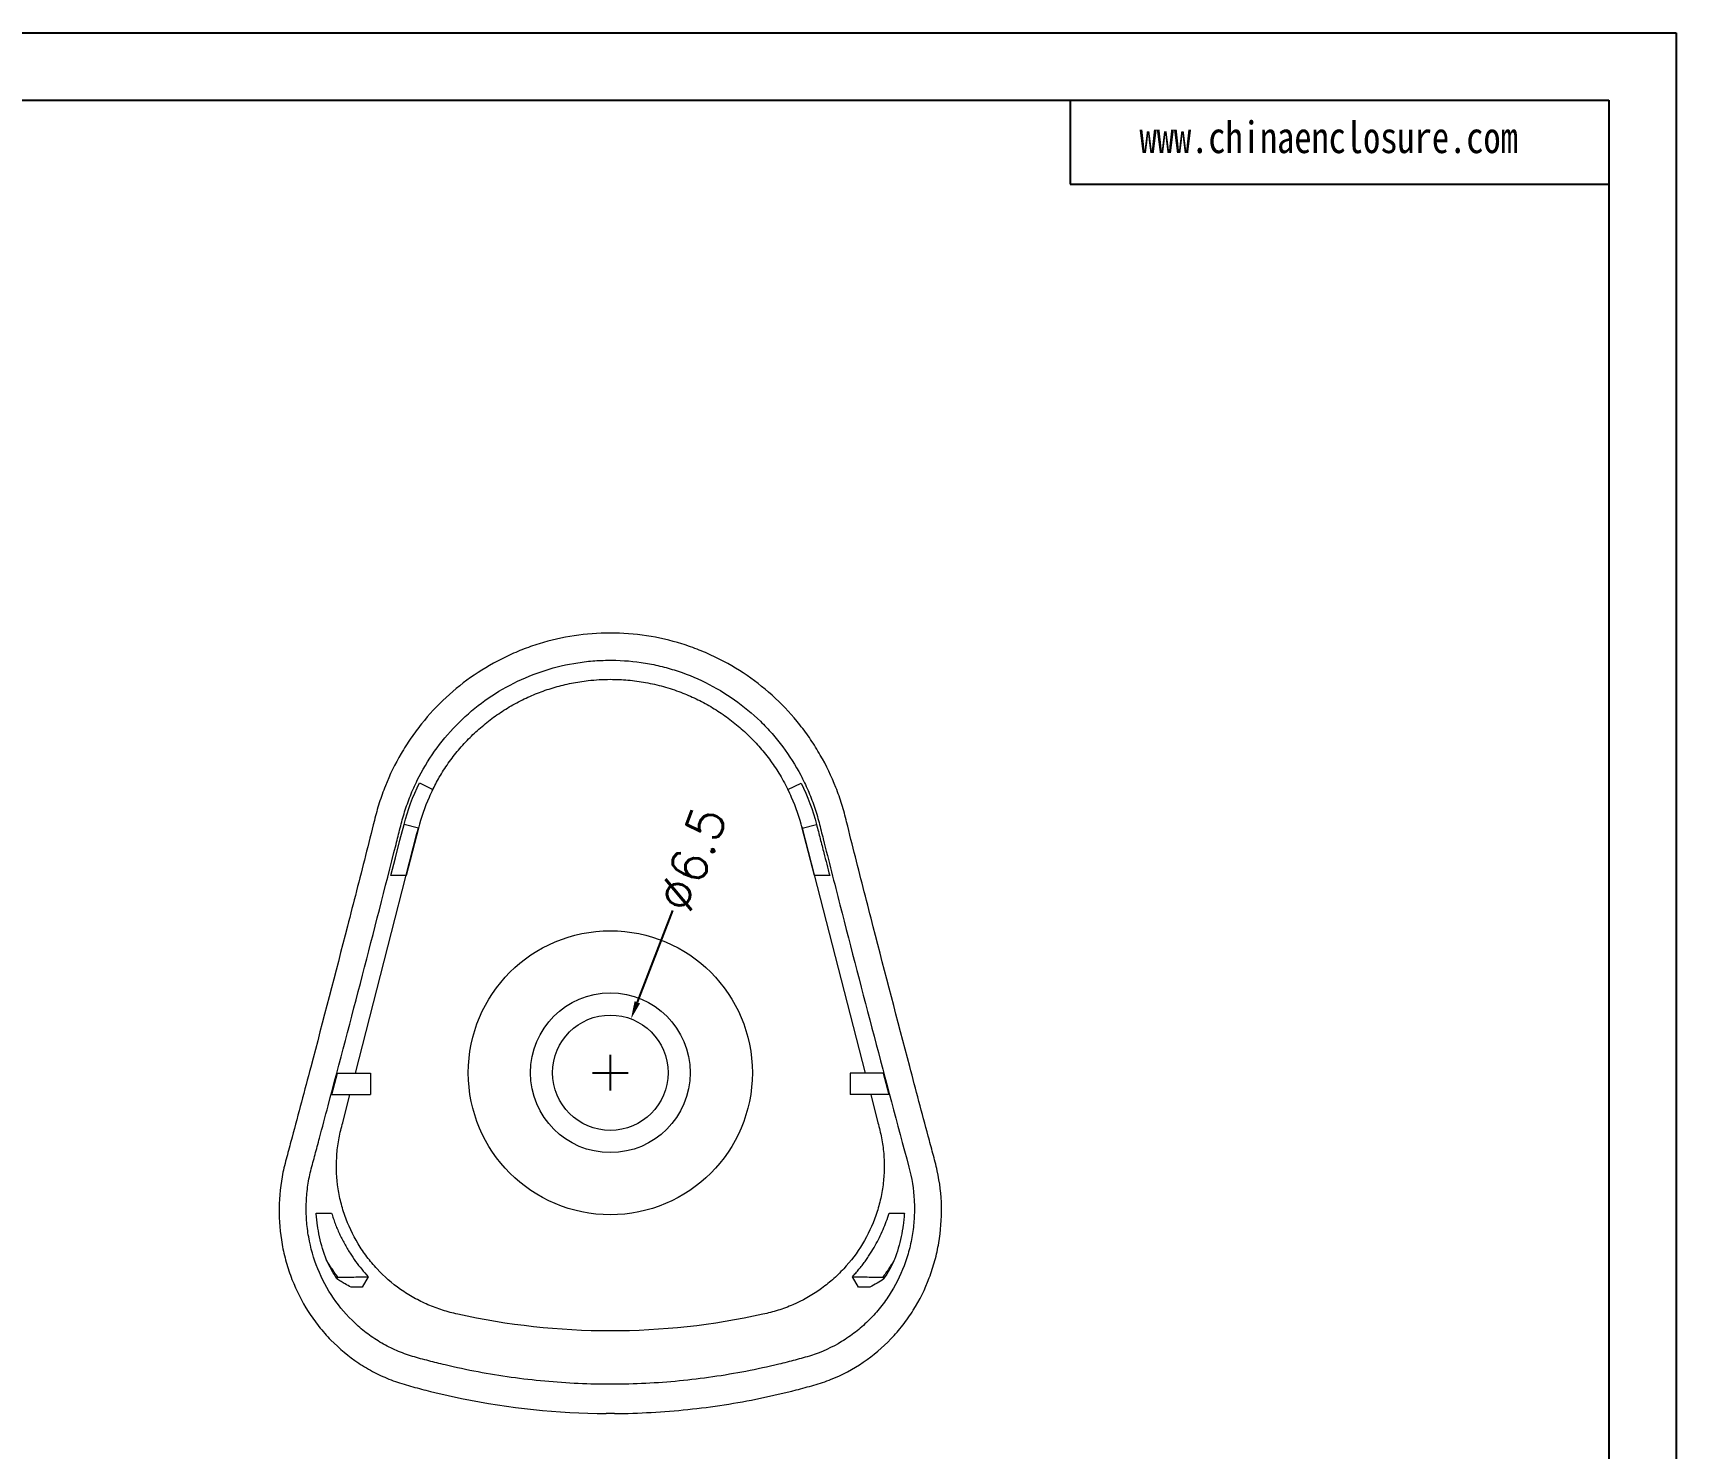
# Model space of a CAD drawing. Header units: inches. Extents: x 1424 to 4050, y 1126 to 1517.
# Drawn here: x 3513.3 to 3605.8, y 1205.4 to 1285.1 of the extents above; entities that cross this region are included whole.
import ezdxf

# ---------------------------------------------------------------- set-up
doc = ezdxf.new("R2010")
doc.units = ezdxf.units.IN
doc.header["$LTSCALE"] = 15
doc.layers.add('文字', color=81, linetype='Continuous')
doc.styles.get("Standard").update_dxf_attribs({"font": 'txt', "bigfont": 'gbcbig.shx'})
doc.styles.add('宋体', font='', dxfattribs={"width": 0.8, "height": 3.5})
doc.styles.get('宋体').set_extended_font_data('SimSun')
doc.dimstyles.new('2.5', dxfattribs={"dimtxt": 2, "dimasz": 1, "dimexe": 0.18, "dimexo": 0.0625, "dimgap": 0.09, "dimtad": 0, "dimdsep": 46, "dimtxsty": 'Standard', "dimcen": 1, "dimclrd": 3, "dimclre": 3, "dimadec": 0, "dimazin": 2, "dimtfac": 1, "dimtofl": 0, "dimtmove": 0, "dimatfit": 3, "dimfxl": 1, "dimtolj": 1, "dimtzin": 0, "dimarcsym": 0})

# ---------------------------------------------------------------- blocks, each defined once
blk = doc.blocks.new('*D242')
at = {"color": 3, "lineweight": -2}
for p, q in [((3549.308, 1235.685), (3547.323, 1230.507)), ((3545.803, 1225.538), (3545.803, 1227.538)), ((3544.803, 1226.538), (3546.803, 1226.538))]:
    blk.add_line(p, q, dxfattribs=at)
at = {"color": 3}
blk.add_solid([(3547.168, 1230.566), (3547.479, 1230.447), (3546.966, 1229.573)], dxfattribs=at)
at = {"layer": 'Defpoints', "color": 0}
for p in [(3546.966, 1229.573), (3544.64, 1223.503)]:
    blk.add_point(p, dxfattribs=at)
at = {"color": 0, "insert": (3550.413, 1238.571), "char_height": 2, "attachment_point": 5, "rotation": 69.03593}
blk.add_mtext('\\A1;∅6.5', dxfattribs=at)

msp = doc.modelspace()

# ---------------------------------------------------------------- linework, layer by layer
for p, q in [((3380.563, 1285.122), (3605.834, 1285.122)), ((3605.834, 1285.122), (3605.834, 1125.84)), ((3388.148, 1281.33), (3602.041, 1281.33)), ((3571.702, 1281.33), (3571.702, 1276.589)), ((3602.041, 1281.33), (3602.041, 1129.632)), ((3571.702, 1276.589), (3602.041, 1276.589))]:
    msp.add_line(p, q)
at = {"color": 7, "linetype": 'Continuous', "lineweight": 15}
for p, q in [((3545.8, 1251.309), (3545.799, 1251.309)), ((3535.05, 1242.862), (3535.803, 1242.503)), ((3555.803, 1242.503), (3556.55, 1242.859)), ((3534.989, 1240.314), (3534.182, 1240.522)), ((3534.989, 1240.314), (3534.303, 1237.643)), ((3556.588, 1240.407), (3556.615, 1240.314)), ((3556.615, 1240.314), (3560.16, 1226.509)), ((3556.617, 1240.314), (3557.417, 1240.527)), ((3557.303, 1237.643), (3556.617, 1240.314)), ((3534.303, 1237.643), (3533.442, 1237.643)), ((3558.158, 1237.643), (3557.303, 1237.643)), ((3530.12, 1225.309), (3530.429, 1226.509)), ((3530.429, 1226.509), (3532.303, 1226.509)), ((3532.303, 1226.509), (3532.303, 1225.309)), ((3559.303, 1226.509), (3559.303, 1225.309)), ((3561.172, 1226.509), (3559.303, 1226.509)), ((3561.172, 1226.509), (3561.48, 1225.309)), ((3530.12, 1225.309), (3532.303, 1225.309)), ((3530.729, 1223.725), (3531.135, 1225.309)), ((3561.48, 1225.309), (3559.303, 1225.309)), ((3560.468, 1225.309), (3560.875, 1223.724)), ((3529.237, 1218.633), (3530.104, 1218.633)), ((3561.502, 1218.633), (3562.366, 1218.633)), ((3530.403, 1214.926), (3530.459, 1215.018)), ((3531.823, 1214.457), (3531.203, 1214.453)), ((3532.164, 1215.048), (3531.823, 1214.457)), ((3559.781, 1214.457), (3559.441, 1215.048)), ((3560.422, 1214.453), (3559.781, 1214.457)), ((3561.147, 1215.017), (3561.205, 1214.92)), ((3545.803, 1207.338), (3545.568, 1207.338)), ((3546.037, 1207.338), (3545.803, 1207.338))]:
    msp.add_line(p, q, dxfattribs=at)
at = {"color": 7, "linetype": 'Continuous', "lineweight": 15, "flags": 128}
for points in [[(3531.444, 1226.509), (3532.859, 1232.02), (3534.913, 1240.018), (3534.989, 1240.314)], [(3533.442, 1237.643), (3533.699, 1238.64), (3533.955, 1239.638), (3534.182, 1240.522)]]:
    msp.add_lwpolyline(points, dxfattribs=at)
at = {"color": 7, "linetype": 'Continuous', "lineweight": 15}
for radius in [8, 4.5, 3.25]:
    msp.add_circle((3545.803, 1226.538), radius, dxfattribs=at)
for points, knots in [([(3545.799, 1251.309), (3545.114, 1251.309), (3544.438, 1251.257), (3543.103, 1251.055), (3542.443, 1250.905), (3541.466, 1250.603), (3541.142, 1250.49), (3540.509, 1250.241), (3540.199, 1250.105), (3539.287, 1249.664), (3538.702, 1249.327), (3537.581, 1248.564), (3537.044, 1248.135), (3536.052, 1247.215), (3535.593, 1246.722), (3534.959, 1245.931), (3534.756, 1245.659), (3534.371, 1245.098), (3534.188, 1244.809), (3533.675, 1243.928), (3533.38, 1243.321), (3533.005, 1242.382), (3532.891, 1242.063), (3532.737, 1241.579), (3532.689, 1241.416), (3532.598, 1241.088), (3532.557, 1240.922), (3532.348, 1240.093), (3531.846, 1238.105), (3531.338, 1236.118), (3530.316, 1232.146), (3529.626, 1229.498), (3528.579, 1225.54), (3528.228, 1224.221), (3527.788, 1222.577), (3527.699, 1222.248), (3527.567, 1221.755), (3527.521, 1221.591), (3527.438, 1221.261), (3527.4, 1221.096), (3527.229, 1220.265), (3527.155, 1219.588), (3527.14, 1218.211), (3527.197, 1217.532), (3527.378, 1216.531), (3527.454, 1216.199), (3527.638, 1215.542), (3527.748, 1215.215), (3528.12, 1214.261), (3528.426, 1213.657), (3528.974, 1212.798), (3529.171, 1212.52), (3529.598, 1211.982), (3529.825, 1211.724), (3530.538, 1210.994), (3531.06, 1210.559), (3531.916, 1209.99), (3532.216, 1209.813), (3532.826, 1209.497), (3533.137, 1209.356), (3533.614, 1209.172), (3533.775, 1209.115), (3534.099, 1209.01), (3534.264, 1208.962), (3534.757, 1208.823), (3535.088, 1208.734), (3536.084, 1208.479), (3536.753, 1208.325), (3540.104, 1207.638), (3542.819, 1207.354), (3545.568, 1207.338)], [0, 0, 0, 0, 0.03125, 0.03125, 0.0625, 0.0625, 0.078125, 0.078125, 0.09375, 0.09375, 0.125, 0.125, 0.15625, 0.15625, 0.1875, 0.1875, 0.203125, 0.203125, 0.21875, 0.21875, 0.25, 0.25, 0.265625, 0.265625, 0.273437, 0.273437, 0.28125, 0.28125, 0.3125, 0.375, 0.375, 0.5, 0.5, 0.5625, 0.5625, 0.578125, 0.578125, 0.585937, 0.585937, 0.59375, 0.59375, 0.625, 0.625, 0.65625, 0.65625, 0.671875, 0.671875, 0.6875, 0.6875, 0.71875, 0.71875, 0.734375, 0.734375, 0.75, 0.75, 0.78125, 0.78125, 0.796875, 0.796875, 0.8125, 0.8125, 0.820312, 0.820312, 0.828125, 0.828125, 0.84375, 0.84375, 0.875, 0.875, 1, 1, 1, 1]), ([(3546.037, 1207.338), (3547.419, 1207.346), (3548.796, 1207.423), (3551.54, 1207.711), (3552.907, 1207.923), (3554.93, 1208.341), (3555.601, 1208.497), (3556.603, 1208.755), (3556.936, 1208.846), (3557.599, 1209.034), (3557.924, 1209.141), (3558.875, 1209.52), (3559.479, 1209.84), (3560.621, 1210.615), (3561.139, 1211.055), (3561.844, 1211.79), (3562.066, 1212.048), (3562.486, 1212.588), (3562.684, 1212.87), (3563.226, 1213.737), (3563.527, 1214.345), (3563.889, 1215.301), (3563.995, 1215.629), (3564.174, 1216.288), (3564.247, 1216.62), (3564.418, 1217.624), (3564.469, 1218.302), (3564.441, 1219.679), (3564.361, 1220.352), (3564.149, 1221.341), (3564.058, 1221.666), (3563.883, 1222.318), (3563.446, 1223.947), (3563.011, 1225.58), (3561.974, 1229.504), (3561.289, 1232.13), (3560.276, 1236.07), (3559.94, 1237.384), (3559.441, 1239.356), (3559.275, 1240.013), (3559.068, 1240.835), (3559.027, 1241), (3558.939, 1241.326), (3558.892, 1241.489), (3558.742, 1241.972), (3558.631, 1242.29), (3558.262, 1243.232), (3557.97, 1243.844), (3557.459, 1244.735), (3557.276, 1245.027), (3556.893, 1245.593), (3556.691, 1245.868), (3556.058, 1246.666), (3555.598, 1247.165), (3554.603, 1248.097), (3554.063, 1248.531), (3552.94, 1249.302), (3552.353, 1249.643), (3551.435, 1250.089), (3551.123, 1250.227), (3550.486, 1250.48), (3550.16, 1250.595), (3549.179, 1250.9), (3548.516, 1251.052), (3547.172, 1251.256), (3546.489, 1251.309), (3545.8, 1251.309)], [0, 0, 0, 0, 0.0625, 0.0625, 0.125, 0.125, 0.15625, 0.15625, 0.171875, 0.171875, 0.1875, 0.1875, 0.21875, 0.21875, 0.25, 0.25, 0.265625, 0.265625, 0.28125, 0.28125, 0.3125, 0.3125, 0.328125, 0.328125, 0.34375, 0.34375, 0.375, 0.375, 0.40625, 0.40625, 0.421875, 0.421875, 0.4375, 0.5, 0.5, 0.625, 0.625, 0.6875, 0.6875, 0.71875, 0.71875, 0.726562, 0.726562, 0.734375, 0.734375, 0.75, 0.75, 0.78125, 0.78125, 0.796875, 0.796875, 0.8125, 0.8125, 0.84375, 0.84375, 0.875, 0.875, 0.90625, 0.90625, 0.921875, 0.921875, 0.9375, 0.9375, 0.96875, 0.96875, 1, 1, 1, 1]), ([(3562.62, 1221.22), (3561.297, 1226.125), (3560.003, 1231.051), (3558.42, 1237.234), (3558.105, 1238.472), (3557.715, 1240.018), (3557.638, 1240.328), (3557.479, 1240.945), (3557.387, 1241.251), (3557.179, 1241.855), (3557.063, 1242.154), (3556.81, 1242.737), (3556.673, 1243.022), (3556.23, 1243.86), (3555.893, 1244.393), (3555.322, 1245.157), (3555.12, 1245.406), (3554.699, 1245.885), (3554.481, 1246.115), (3553.801, 1246.777), (3553.317, 1247.181), (3552.282, 1247.914), (3551.728, 1248.244), (3550.592, 1248.806), (3550.005, 1249.041), (3549.099, 1249.324), (3548.792, 1249.406), (3548.169, 1249.548), (3547.853, 1249.607), (3546.909, 1249.744), (3546.277, 1249.786), (3545.328, 1249.773), (3545.011, 1249.757), (3544.377, 1249.698), (3544.058, 1249.656), (3543.115, 1249.493), (3542.501, 1249.337), (3541.304, 1248.929), (3540.719, 1248.677), (3539.022, 1247.781), (3538.011, 1247.025), (3536.673, 1245.65), (3536.267, 1245.161), (3535.537, 1244.13), (3535.213, 1243.587), (3534.789, 1242.73), (3534.657, 1242.437), (3534.42, 1241.846), (3534.313, 1241.547), (3534.17, 1241.094), (3534.126, 1240.942), (3534.043, 1240.636), (3534.005, 1240.482), (3533.888, 1240.021), (3533.811, 1239.713), (3533.111, 1236.947), (3532.48, 1234.487), (3531.205, 1229.576), (3530.56, 1227.124), (3529.746, 1224.069), (3529.501, 1223.153), (3529.215, 1222.085), (3529.092, 1221.628), (3529.01, 1221.323), (3528.967, 1221.171), (3528.855, 1220.712), (3528.796, 1220.4), (3528.712, 1219.778), (3528.686, 1219.467), (3528.667, 1218.845), (3528.673, 1218.533), (3528.719, 1217.911), (3528.757, 1217.598), (3528.922, 1216.67), (3529.094, 1216.072), (3529.56, 1214.919), (3529.859, 1214.358), (3530.561, 1213.329), (3530.964, 1212.856), (3531.652, 1212.212), (3531.896, 1212.008), (3532.398, 1211.635), (3532.659, 1211.463), (3533.199, 1211.15), (3533.478, 1211.009), (3534.057, 1210.758), (3534.357, 1210.649), (3534.811, 1210.513), (3534.964, 1210.471), (3535.269, 1210.387), (3535.727, 1210.265), (3536.187, 1210.15), (3537.725, 1209.785), (3538.972, 1209.55), (3541.475, 1209.2), (3542.734, 1209.084), (3545.262, 1208.97), (3546.531, 1208.973), (3549.06, 1209.098), (3550.324, 1209.22), (3552.825, 1209.582), (3554.065, 1209.821), (3555.601, 1210.192), (3555.907, 1210.27), (3556.366, 1210.392), (3556.519, 1210.433), (3556.823, 1210.518), (3556.975, 1210.561), (3557.723, 1210.804), (3558.292, 1211.065), (3559.101, 1211.557), (3559.363, 1211.738), (3559.857, 1212.124), (3560.092, 1212.329), (3560.538, 1212.765), (3560.749, 1212.995), (3561.146, 1213.48), (3561.333, 1213.737), (3561.845, 1214.525), (3562.126, 1215.082), (3562.459, 1215.961), (3562.556, 1216.263), (3562.715, 1216.869), (3562.778, 1217.174), (3562.873, 1217.79), (3562.904, 1218.101), (3562.936, 1218.726), (3562.935, 1219.043), (3562.884, 1219.987), (3562.785, 1220.607), (3562.62, 1221.22)], [0, 0, 0, 0, 0.125, 0.125, 0.15625, 0.15625, 0.164062, 0.164062, 0.171875, 0.171875, 0.179687, 0.179687, 0.1875, 0.1875, 0.203125, 0.203125, 0.210937, 0.210937, 0.21875, 0.21875, 0.234375, 0.234375, 0.25, 0.25, 0.265625, 0.265625, 0.273437, 0.273437, 0.28125, 0.28125, 0.296875, 0.296875, 0.304687, 0.304687, 0.3125, 0.3125, 0.328125, 0.328125, 0.34375, 0.34375, 0.375, 0.375, 0.390625, 0.390625, 0.40625, 0.40625, 0.414063, 0.414063, 0.421875, 0.421875, 0.425781, 0.425781, 0.429688, 0.429688, 0.4375, 0.4375, 0.5, 0.5, 0.5625, 0.5625, 0.578125, 0.585938, 0.589844, 0.589844, 0.59375, 0.59375, 0.601563, 0.601563, 0.609375, 0.609375, 0.617188, 0.617188, 0.625, 0.625, 0.640625, 0.640625, 0.65625, 0.65625, 0.671875, 0.671875, 0.679688, 0.679688, 0.6875, 0.6875, 0.695313, 0.695313, 0.703125, 0.703125, 0.707031, 0.707031, 0.710938, 0.71875, 0.71875, 0.75, 0.75, 0.78125, 0.78125, 0.8125, 0.8125, 0.84375, 0.84375, 0.875, 0.875, 0.882812, 0.882812, 0.886719, 0.886719, 0.890625, 0.890625, 0.90625, 0.90625, 0.914062, 0.914062, 0.921875, 0.921875, 0.929687, 0.929687, 0.9375, 0.9375, 0.953125, 0.953125, 0.960937, 0.960937, 0.96875, 0.96875, 0.976562, 0.976562, 0.984375, 0.984375, 1, 1, 1, 1]), ([(3535.777, 1242.443), (3535.904, 1242.692), (3536.173, 1243.22), (3536.669, 1243.98), (3537.245, 1244.731), (3537.883, 1245.427), (3538.575, 1246.066), (3539.315, 1246.641), (3540.109, 1247.158), (3540.94, 1247.603), (3541.802, 1247.975), (3542.69, 1248.274), (3543.611, 1248.499), (3544.651, 1248.661), (3545.719, 1248.721), (3546.801, 1248.672), (3547.802, 1248.537), (3548.8, 1248.309), (3549.75, 1247.996), (3550.638, 1247.614), (3551.464, 1247.174), (3552.26, 1246.661), (3553.006, 1246.084), (3553.697, 1245.449), (3554.332, 1244.76), (3554.913, 1244.011), (3555.448, 1243.198), (3555.738, 1242.611), (3555.886, 1242.31)], [0, 0, 0, 0, 0.033551, 0.070848, 0.108549, 0.146799, 0.183702, 0.221267, 0.258833, 0.297082, 0.333988, 0.371151, 0.409126, 0.447379, 0.497146, 0.536866, 0.576907, 0.617962, 0.659371, 0.696392, 0.73367, 0.771346, 0.809571, 0.846485, 0.883654, 0.921629, 0.959884, 1, 1, 1, 1]), ([(3535.803, 1242.503), (3535.729, 1242.355), (3535.659, 1242.204), (3535.342, 1241.488), (3535.141, 1240.909), (3534.989, 1240.314)], [0.92071677, 0.92071677, 0.92071677, 0.92071677, 0.9375, 0.9375, 1, 1, 1, 1]), ([(3556.617, 1240.314), (3556.464, 1240.909), (3556.264, 1241.488), (3555.947, 1242.204), (3555.877, 1242.355), (3555.803, 1242.503)], [0.92071677, 0.92071677, 0.92071677, 0.92071677, 0.98321677, 0.98321677, 1, 1, 1, 1]), ([(3557.417, 1240.527), (3557.486, 1240.259), (3557.555, 1239.991), (3557.623, 1239.724), (3557.692, 1239.456), (3557.761, 1239.189), (3557.83, 1238.921), (3557.939, 1238.495), (3558.048, 1238.069), (3558.158, 1237.643)], [-0.001657743, -0.001657743, -0.001657743, -0.001657743, -0.000828872, -0.000828872, -0.000828872, 0, 0, 0, 0.001319146, 0.001319146, 0.001319146, 0.001319146]), ([(3537.208, 1212.937), (3537.064, 1212.969), (3536.919, 1213.001), (3536.634, 1213.076), (3536.493, 1213.116), (3536.074, 1213.249), (3535.799, 1213.352), (3535.261, 1213.585), (3534.997, 1213.715), (3534.48, 1214.005), (3534.228, 1214.163), (3533.508, 1214.672), (3533.067, 1215.057), (3532.465, 1215.704), (3532.273, 1215.932), (3531.916, 1216.405), (3531.749, 1216.651), (3531.289, 1217.415), (3531.04, 1217.948), (3530.751, 1218.779), (3530.669, 1219.061), (3530.533, 1219.638), (3530.481, 1219.931), (3530.369, 1220.807), (3530.356, 1221.393), (3530.429, 1222.275), (3530.469, 1222.571), (3530.58, 1223.153), (3530.655, 1223.438), (3530.729, 1223.725)], [0, 0, 0, 0, 0.03125, 0.03125, 0.0625, 0.0625, 0.125, 0.125, 0.1875, 0.1875, 0.25, 0.25, 0.375, 0.375, 0.4375, 0.4375, 0.5, 0.5, 0.625, 0.625, 0.6875, 0.6875, 0.75, 0.75, 0.875, 0.875, 0.9375, 0.9375, 1, 1, 1, 1]), ([(3560.875, 1223.724), (3560.948, 1223.439), (3561.023, 1223.155), (3561.133, 1222.578), (3561.174, 1222.286), (3561.223, 1221.696), (3561.233, 1221.398), (3561.22, 1220.809), (3561.199, 1220.516), (3561.125, 1219.934), (3561.074, 1219.645), (3560.939, 1219.07), (3560.857, 1218.783), (3560.566, 1217.944), (3560.315, 1217.409), (3559.701, 1216.39), (3559.347, 1215.922), (3558.747, 1215.277), (3558.536, 1215.072), (3558.09, 1214.681), (3557.856, 1214.497), (3557.135, 1213.988), (3556.623, 1213.701), (3555.81, 1213.349), (3555.531, 1213.244), (3555.109, 1213.111), (3554.968, 1213.071), (3554.684, 1212.997), (3554.542, 1212.965), (3554.399, 1212.933)], [0, 0, 0, 0, 0.0625, 0.0625, 0.125, 0.125, 0.1875, 0.1875, 0.25, 0.25, 0.3125, 0.3125, 0.375, 0.375, 0.5, 0.5, 0.625, 0.625, 0.6875, 0.6875, 0.75, 0.75, 0.875, 0.875, 0.9375, 0.9375, 0.96875, 0.96875, 1, 1, 1, 1]), ([(3529.82, 1215.981), (3529.651, 1216.412), (3529.522, 1216.848), (3529.378, 1217.511), (3529.338, 1217.734), (3529.291, 1218.07), (3529.277, 1218.182), (3529.254, 1218.408), (3529.244, 1218.521), (3529.237, 1218.633)], [0, 0, 0, 0, 0.5, 0.5, 0.75, 0.75, 0.875, 0.875, 1, 1, 1, 1]), ([(3530.104, 1218.633), (3530.134, 1218.534), (3530.196, 1218.337), (3530.301, 1218.045), (3530.416, 1217.756), (3530.541, 1217.471), (3530.676, 1217.191), (3530.821, 1216.914), (3530.976, 1216.641), (3531.184, 1216.303), (3531.452, 1215.907), (3531.792, 1215.463), (3532.04, 1215.187), (3532.164, 1215.048)], [0, 0, 0, 0, 0.074548, 0.148988, 0.22341, 0.297904, 0.372558, 0.44746, 0.5227, 0.598362, 0.732808, 0.866525, 1, 1, 1, 1]), ([(3559.441, 1215.047), (3559.504, 1215.116), (3559.629, 1215.253), (3559.808, 1215.466), (3559.982, 1215.684), (3560.149, 1215.908), (3560.31, 1216.138), (3560.505, 1216.435), (3560.726, 1216.802), (3560.96, 1217.245), (3561.167, 1217.697), (3561.351, 1218.16), (3561.452, 1218.475), (3561.502, 1218.633)], [0, 0, 0, 0, 0.066727, 0.133471, 0.200293, 0.267254, 0.334415, 0.401837, 0.522604, 0.642444, 0.761715, 0.880778, 1, 1, 1, 1]), ([(3562.366, 1218.633), (3562.36, 1218.522), (3562.351, 1218.411), (3562.328, 1218.188), (3562.315, 1218.077), (3562.27, 1217.746), (3562.232, 1217.526), (3562.093, 1216.871), (3561.968, 1216.44), (3561.805, 1216.014)], [0, 0, 0, 0, 0.125, 0.125, 0.25, 0.25, 0.5, 0.5, 1, 1, 1, 1]), ([(3530.458, 1215.017), (3530.402, 1215.095), (3530.288, 1215.25), (3530.126, 1215.488), (3529.97, 1215.73), (3529.871, 1215.895), (3529.821, 1215.978)], [0, 0, 0, 0, 0.249817, 0.499634, 0.749633, 1, 1, 1, 1]), ([(3561.803, 1216.009), (3561.752, 1215.924), (3561.651, 1215.753), (3561.489, 1215.503), (3561.322, 1215.257), (3561.205, 1215.097), (3561.147, 1215.017)], [0, 0, 0, 0, 0.250419, 0.500429, 0.750224, 1, 1, 1, 1]), ([(3531.203, 1214.453), (3531.09, 1214.513), (3530.979, 1214.575), (3530.869, 1214.638), (3530.789, 1214.684), (3530.711, 1214.731), (3530.633, 1214.779), (3530.555, 1214.827), (3530.479, 1214.876), (3530.403, 1214.926)], [0, 0, 0, 0, 0.000646213, 0.000646213, 0.000646213, 0.001120063, 0.001120063, 0.001120063, 0.001594091, 0.001594091, 0.001594091, 0.001594091]), ([(3530.458, 1215.018), (3530.614, 1215.019), (3530.914, 1215.022), (3531.353, 1215.03), (3531.765, 1215.04), (3532.035, 1215.046), (3532.164, 1215.048)], [0, 0, 0, 0, 0.277136, 0.536061, 0.776948, 1, 1, 1, 1]), ([(3559.441, 1215.048), (3559.578, 1215.045), (3559.856, 1215.04), (3560.276, 1215.032), (3560.709, 1215.024), (3560.999, 1215.02), (3561.147, 1215.017)], [0, 0, 0, 0, 0.234661, 0.479501, 0.734595, 1, 1, 1, 1]), ([(3554.399, 1212.933), (3551.571, 1212.306), (3548.706, 1211.99), (3542.901, 1211.991), (3540.036, 1212.309), (3537.208, 1212.937)], [0, 0, 0, 0, 0.5, 0.5, 1, 1, 1, 1])]:
    msp.add_open_spline(points, degree=3, knots=knots, dxfattribs=at)
for points in [[(3534.182, 1240.522), (3534.389, 1241.329), (3534.681, 1242.114), (3535.05, 1242.862)], [(3556.55, 1242.859), (3556.919, 1242.114), (3557.21, 1241.332), (3557.417, 1240.527)], [(3530.403, 1214.926), (3530.183, 1215.264), (3529.989, 1215.616), (3529.82, 1215.981)], [(3561.805, 1216.014), (3561.632, 1215.635), (3561.431, 1215.269), (3561.205, 1214.92)], [(3561.205, 1214.92), (3560.957, 1214.754), (3560.696, 1214.599), (3560.422, 1214.453)]]:
    msp.add_open_spline(points, degree=3, dxfattribs=at)

# ---------------------------------------------------------------- texts
at = {"layer": '文字', "color": 0, "insert": (3575.61, 1280.129), "char_height": 1.77992, "width": 31.27145, "attachment_point": 1, "style": '宋体'}
msp.add_mtext('www.chinaenclosure.com', dxfattribs=at)

# ---------------------------------------------------------------- dimensions: what is measured, and where the dimension line sits
dim = msp.add_diameter_dim_2p(p1=(3544.64, 1223.503), p2=(3546.966, 1229.573), dimstyle='2.5')
dim.commit()
dim.dimension.update_dxf_attribs({"geometry": '*D242', "text_midpoint": (3550.413, 1238.571), "dimtype": 163})

doc.saveas('drawing.dxf')
